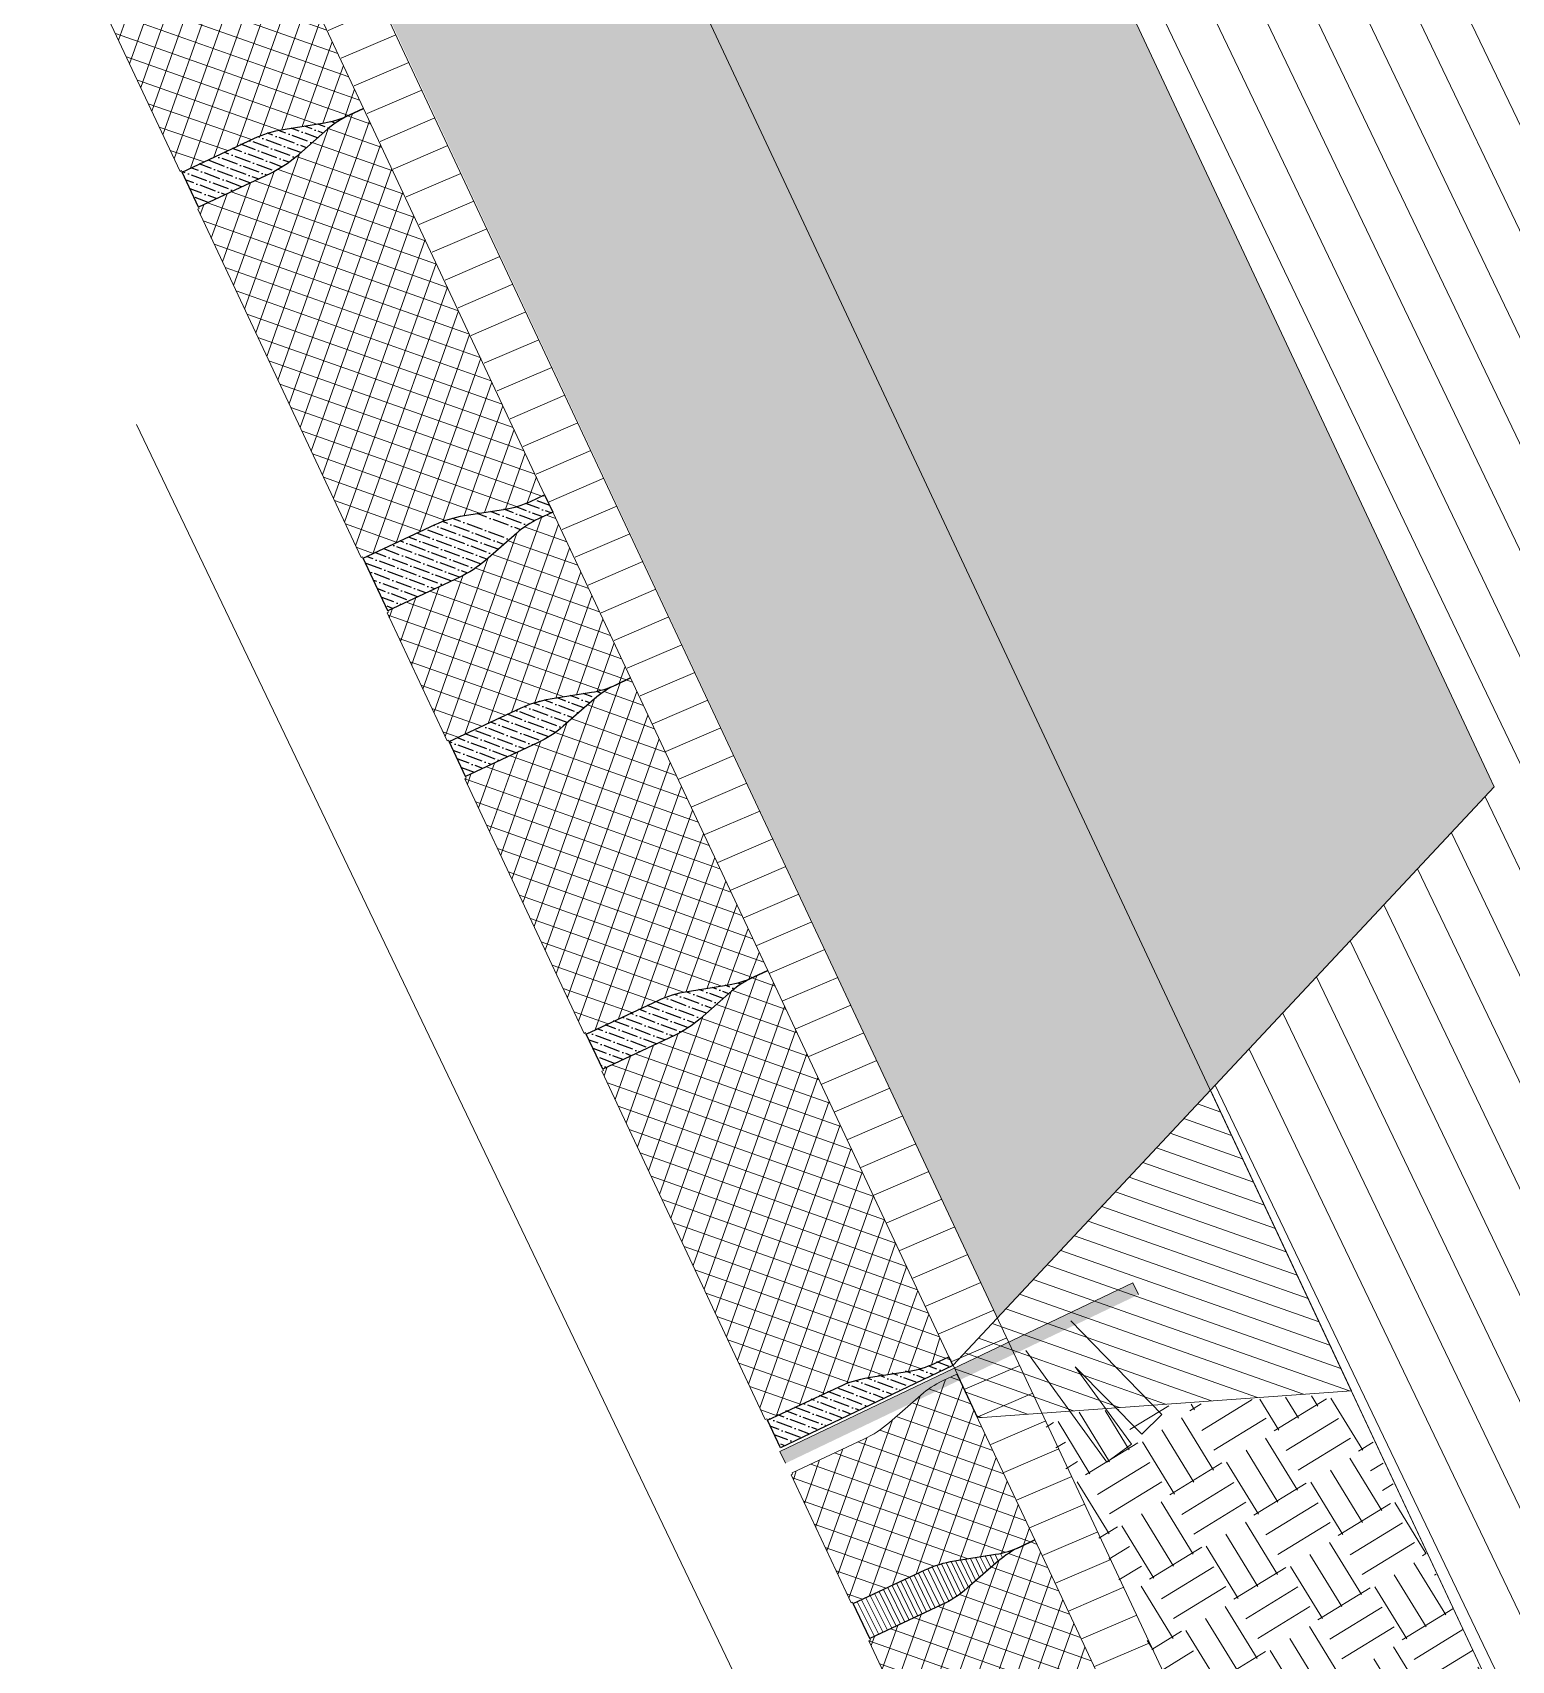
# Model space of a CAD drawing. Header units: metres. Extents: x 678805 to 1359287, y 2747329 to 5497370.
# Drawn here: x 679479.628 to 679480.395, y 2747418.751 to 2747419.595 of the extents above; entities that cross this region are included whole.
import ezdxf

# ---------------------------------------------------------------- set-up
doc = ezdxf.new("R2010")
doc.units = ezdxf.units.M
doc.layers.add('02-L-Waterfeatures 01', color=7, linetype='Continuous', true_color=0x4da6ff)
doc.layers.add('XREF_MON_WATERFEATURE$0$EIT_3 TR sorra', color=7, linetype='Continuous', true_color=0xd8ceb0)
doc.layers.add('XREF_MON_WATERFEATURE$0$-aux', color=50, linetype='Continuous', plot=False)
for name, color, linetype, lineweight, true_color in [('XREF_MON_WATERFEATURE$0$02-L-projecció', 7, 'Continuous', 5, 0x636363), ('XREF_MON_WATERFEATURE$0$02-L-projecció 2', 7, 'Continuous', 5, 0x636363), ('XREF_MON_WATERFEATURE$0$3- TR terra vegetal', 7, 'Continuous', 0, 0xbea68e), ('XREF_MON_WATERFEATURE$0$3-TR sorra granitica', 7, 'Continuous', 0, 0xf2dac9), ('XREF_MON_WATERFEATURE$0$3-TR tot_u', 7, 'Continuous', 5, 0x787878)]:
    doc.layers.add(name, color=color, linetype=linetype, lineweight=lineweight, true_color=true_color)
for name, color, linetype, lineweight in [('XREF_MON_WATERFEATURE$0$02-L-seccionat', 6, 'Continuous', 5), ('XREF_MON_WATERFEATURE$0$1-CM', 7, 'Continuous', 0), ('XREF_MON_WATERFEATURE$0$2-metall', 5, 'Continuous', 0), ('XREF_MON_WATERFEATURE$0$3-TR Formigó', 252, 'Continuous', 0), ('XREF_MON_WATERFEATURE$0$3-TR terra compactada', 45, 'Continuous', 0), ('XREF_MON_WATERFEATURE$0$3-TR Tot-u', 37, 'Continuous', 0)]:
    doc.layers.add(name, color=color, linetype=linetype, lineweight=lineweight)
pattern_1 = [(43.98579928964269, (42.70210369779047, -17.56405656924471), (0.001927275125572215, 0.006603891924043957), [0.008532812500000072, -0.001706562500000014, 0, -0.001706562500000014])]

# ---------------------------------------------------------------- blocks, each defined once
blk = doc.blocks.new('XREF_MON_WATERFEATURE$0$PROFIL 150x1')
at = {"layer": 'XREF_MON_WATERFEATURE$0$2-metall'}
blk.add_hatch(color=256, dxfattribs=at).paths.add_polyline_path([(-0.001601699274026203, 0.1500914678908778), (-0.001556015573434877, 0.003040451556444168), (-0.001556020695716143, -8.881784197001252e-15), (-0.006556021049611616, 2.328288672970302e-10), (-0.006601699627928781, 0.1500914678908885)])
blk.add_line((-0.006556021049611616, 2.328288672970302e-10), (-0.006556021049611616, 2.328288672970302e-10), dxfattribs=at)
for points in [[(-0.006556021049611616, 2.328288672970302e-10), (-0.001556020695716143, -8.881784197001252e-15), (-0.006556021049611616, 2.328288672970302e-10), (-0.006601699627928781, 0.1500914678908885), (-0.001601699274026203, 0.1500914678908778)], [(-0.0008696490610731189, 0.04829518497524354), (0.05117247189015472, 0.03871362715096716), (0.04907168092292125, 0.02730320432408462), (0.01299445202427307, 0.03394544061108995), (0.04727510851195404, 0.02196575428195047), (0.04373973621957106, 0.01184905437355255), (-0.00368804514322818, 0.02780783601872727)]]:
    blk.add_lwpolyline(points, dxfattribs=at)
blk = doc.blocks.new('XREF_MON_WATERFEATURE$0$WTF Without Channel')
at = {"layer": 'XREF_MON_WATERFEATURE$0$3- TR terra vegetal'}
h = blk.add_hatch(dxfattribs=at)
h.set_pattern_fill('_USER', color=256, scale=0.0025, angle=-18.20445689477927, style=0, pattern_type=0)
h.set_pattern_definition([(0.07158571544179061, (-43.42487282855186, 33.15204104594886), (-3.123515266994169e-06, 0.002499998048729713), [])])
edge = h.paths.add_edge_path()
edge.add_line((4.286983884268146, 1.194245726335795), (4.287047752973329, 1.202441256958992))
edge.add_arc((4.238631671505623, 1.20281857219484), 0.04841755168815065, 359.5534927184855, 375.5525118445975)
edge.add_line((4.28527642051008, 1.215800355654211), (4.279491584378, 1.236585807520897))
edge.add_arc((4.334543833615239, 1.251907501230727), 0.05714459243197821, 179.5534964224543, 195.5525155486728, ccw=False)
edge.add_line((4.277400976375382, 1.252352822106332), (4.277721488245469, 1.293480342719705))
edge.add_line((4.277721488245469, 1.293480342719705), (4.297791757949334, 1.293323929887266))
edge.add_line((4.297791757949334, 1.293323929887266), (4.297471245147925, 1.252196409739555))
edge.add_arc((4.24032838417024, 1.252641728957022), 0.05714459615677124, 343.55447898782376, 359.55349811413464, ccw=False)
edge.add_line((4.295135157976937, 1.236463891807944), (4.289027077474337, 1.215771125163884))
edge.add_arc((4.335463824267488, 1.202063940138899), 0.04841754200742091, 163.5544694239303, 179.553488550143)
edge.add_line((4.287047752507668, 1.202441258821637), (4.286983884268146, 1.194245726335795))
at = {"layer": 'XREF_MON_WATERFEATURE$0$3-TR Formigó'}
h = blk.add_hatch(dxfattribs=at)
h.set_pattern_fill('ANSI37', color=256, scale=0.002999999999999998, angle=-18.27580023555105, style=0)
h.set_pattern_definition([(45.00024237466997, (-38.84600013275381, 32.35459076240659), (-0.006735220582193749, 0.00673516359928945), []), (135.0002423746699, (-38.84600013275381, 32.35459076240659), (-0.00673516359928945, -0.006735220582193749), [])])
edge = h.paths.add_edge_path()
edge.add_line((4.28698391104367, 1.194249293301255), (4.2870477785847, 1.202444822527469))
edge.add_arc((4.238631688108477, 1.202822145787526), 0.0484175607589279, 359.5534833062587, 375.5525024326475)
edge.add_line((4.285276447984096, 1.215803924016655), (4.27949160952371, 1.236589370761068))
edge.add_arc((4.334543857453188, 1.251911061752868), 0.05714459044333953, 179.5534941485198, 195.5525132748022, ccw=False)
edge.add_line((4.277401002219584, 1.252356384880842), (4.277721485917162, 1.293480410240591))
edge.add_line((4.277721485917162, 1.293480410240591), (4.276924304759767, 1.293486624024809))
edge.add_line((4.276924304759767, 1.293486624024809), (4.276930882691111, 1.294330673757941))
edge.add_line((4.276930882691111, 1.294330673757941), (4.131109439863529, 1.295467079617084))
edge.add_line((4.131109439863529, 1.295467079617084), (4.131102863561999, 1.294623026158662))
edge.add_line((4.131102863561999, 1.294623026158662), (4.130305681473281, 1.294629244599492))
edge.add_line((4.130305681473281, 1.294629244599492), (4.129985197077211, 1.253505215048791))
edge.add_arc((4.072842347464048, 1.253950537552867), 0.0571445848182067, 343.5544756038509, 359.55349473013337, ccw=False)
edge.add_line((4.127649109440561, 1.23777270037681), (4.121541028937962, 1.217079932801426))
edge.add_arc((4.167977785787674, 1.203372747207926), 0.04841755181350953, 163.5544721477971, 179.5534912741859)
edge.add_line((4.119561704204123, 1.203750063665212), (4.119497834334787, 1.195554533973337))
edge.add_line((4.119497834334787, 1.195554533973337), (4.28698391104367, 1.194249293301255))
h = blk.add_hatch(dxfattribs=at)
h.set_pattern_fill('ANSI37', color=256, scale=0.002999999999999998, angle=-18.27580023555105, style=0)
h.set_pattern_definition([(45.00024237466997, (-38.84600015952933, 32.35458719544113), (-0.006735220582193749, 0.00673516359928945), []), (135.0002423746699, (-38.84600015952933, 32.35458719544113), (-0.00673516359928945, -0.006735220582193749), [])])
edge = h.paths.add_edge_path()
edge.add_line((4.381944057860117, 1.193502123467625), (4.382007927729454, 1.201697654090823))
edge.add_arc((4.33359183527417, 1.202074963268259), 0.04841756262818294, 359.5534999889228, 375.5525191153118)
edge.add_line((4.380236593170729, 1.215056755580009), (4.374451756107327, 1.235842201393099))
edge.add_arc((4.429504005809999, 1.25116389178934), 0.05714459199192651, 179.5534930965597, 195.5525122228421, ccw=False)
edge.add_line((4.372361149036031, 1.251609215978534), (4.372681633199271, 1.292733241803945))
edge.add_line((4.372681633199271, 1.292733241803945), (4.371884452041876, 1.29273945465684))
edge.add_line((4.371884452041876, 1.29273945465684), (4.371891030671712, 1.293583505321295))
edge.add_line((4.371891030671712, 1.293583505321295), (4.298595462090042, 1.294154705479742))
edge.add_line((4.298595462090042, 1.294154705479742), (4.298588883693036, 1.29331065574661))
edge.add_line((4.298588883693036, 1.29331065574661), (4.297791702069979, 1.293316871859134))
edge.add_line((4.297791702069979, 1.293316871859134), (4.297471218372401, 1.252192842308433))
edge.add_arc((4.240328369108484, 1.25263816232734), 0.05714458444960471, 343.55447809279025, 359.5534972190727, ccw=False)
edge.add_line((4.295135131434243, 1.236460327636451), (4.28902704976749, 1.215767558664084))
edge.add_arc((4.335463808390395, 1.202060373666143), 0.04841755334555603, 163.5544734177782, 179.5534925441672)
edge.add_line((4.287047725266483, 1.202437689062209), (4.286983858191114, 1.194242158904673))
edge.add_line((4.286983858191114, 1.194242158904673), (4.381944057860117, 1.193502123467625))
h = blk.add_hatch(dxfattribs=at)
h.set_pattern_fill('ANSI37', color=256, scale=0.002999999999999998, angle=-18.27580023555105, style=0)
h.set_pattern_definition([(45.00024237466997, (-38.94096038993198, 32.35532366344705), (-0.006735220582193749, 0.00673516359928945), []), (135.0002423746699, (-38.94096038993198, 32.35532366344705), (-0.00673516359928945, -0.006735220582193749), [])])
edge = h.paths.add_edge_path()
edge.add_line((4.613173804341521, 1.191703617107124), (4.613237673512366, 1.199899145867676))
edge.add_arc((4.564821581755574, 1.200276460015449), 0.04841756196844541, 359.5534941009238, 375.5525132273127)
edge.add_line((4.611466340350624, 1.213258247356863), (4.605681503287222, 1.234043694566936))
edge.add_arc((4.660733749210676, 1.249365387811075), 0.05714458911466496, 179.5534968634109, 195.5525159896934, ccw=False)
edge.add_line((4.603590895284604, 1.249810708221049), (4.603911379913505, 1.290934733580799))
edge.add_line((4.603911379913505, 1.290934733580799), (4.60311419875611, 1.290940945502371))
edge.add_line((4.60311419875611, 1.290940945502371), (4.603120776221793, 1.291784996166826))
edge.add_line((4.603120776221793, 1.291784996166826), (4.40355538749386, 1.293340235017241))
edge.add_line((4.40355538749386, 1.293340235017241), (4.403548808631193, 1.292496184818448))
edge.add_line((4.403548808631193, 1.292496184818448), (4.40275162817229, 1.292502400465311))
edge.add_line((4.40275162817229, 1.292502400465311), (4.40243114400905, 1.251378372777254))
edge.add_arc((4.345288281374485, 1.251823691761905), 0.0571445978117866, 343.5544792342226, 359.553498360505, ccw=False)
edge.add_line((4.400095056838062, 1.235645854379983), (4.393986974472817, 1.214953088201583))
edge.add_arc((4.44042373853172, 1.201245905818707), 0.04841755781882964, 163.5544782069059, 179.5534973332949)
edge.add_line((4.392007650903132, 1.201623217202724), (4.39194378289644, 1.193427688442172))
edge.add_line((4.39194378289644, 1.193427688442172), (4.613173804341521, 1.191703617107124))
h = blk.add_hatch(dxfattribs=at)
h.set_pattern_fill('ANSI37', color=256, scale=0.002999999999999998, angle=-18.27580023555105, style=0)
h.set_pattern_definition([(45.00024237466997, (-38.35232416344557, 32.35073984414339), (-0.006735220582193749, 0.00673516359928945), []), (135.0002423746699, (-38.35232416344557, 32.35073984414339), (-0.00673516359928945, -0.006735220582193749), [])])
edge = h.paths.add_edge_path()
edge.add_line((4.780659880119082, 1.190398374106736), (4.780723747660112, 1.198593904729933))
edge.add_arc((4.732307656951058, 1.198971226333212), 0.04841756097884005, 359.5534852689248, 375.5525043953137)
edge.add_line((4.778952416593846, 1.21195300621912), (4.773167579297613, 1.232738452963532))
edge.add_arc((4.828219827227092, 1.248060143955333), 0.05714459044333953, 179.5534941485198, 195.5525132748022, ccw=False)
edge.add_line((4.771076971993487, 1.248505467083306), (4.771397455225404, 1.289629492443056))
edge.add_line((4.771397455225404, 1.289629492443056), (4.770600274068009, 1.289635705761612))
edge.add_line((4.770600274068009, 1.289635705761612), (4.770606851766523, 1.290479755494744))
edge.add_line((4.770606851766523, 1.290479755494744), (4.624785408473279, 1.291616161819548))
edge.add_line((4.624785408473279, 1.291616161819548), (4.62477883240458, 1.290772108361126))
edge.add_line((4.62477883240458, 1.290772108361126), (4.623981650548693, 1.290778325870634))
edge.add_line((4.623981650548693, 1.290778325870634), (4.623661165919792, 1.249654296785594))
edge.add_arc((4.566518314999096, 1.250099616571671), 0.05714458610451914, 343.55447833917515, 359.5534974654575, ccw=False)
edge.add_line((4.621325078981634, 1.233921781647951), (4.615216997780543, 1.213229013606907))
edge.add_arc((4.661653751549526, 1.199521830135846), 0.04841754825794602, 163.5544735245799, 179.5534926509688)
edge.add_line((4.613237673512366, 1.199899145402015), (4.61317380387586, 1.191703616175801))
edge.add_line((4.61317380387586, 1.191703616175801), (4.780659880119082, 1.190398374106736))
h = blk.add_hatch(dxfattribs=at)
h.set_pattern_fill('ANSI37', color=256, scale=0.002999999999999998, angle=-18.27580023555105, style=0)
h.set_pattern_definition([(45.00024237466997, (-38.35232419068675, 32.35073627717793), (-0.006735220582193749, 0.00673516359928945), []), (135.0002423746699, (-38.35232419068675, 32.35073627717793), (-0.00673516359928945, -0.006735220582193749), [])])
edge = h.paths.add_edge_path()
edge.add_line((4.875620026702698, 1.189651205670089), (4.875683897270527, 1.197846735361964))
edge.add_arc((4.827267801734515, 1.19822404666184), 0.04841756572535646, 359.5534975057821, 375.5525166321711)
edge.add_line((4.873912563177463, 1.211205837782473), (4.868127725182738, 1.231991284526885))
edge.add_arc((4.923179971804684, 1.247312972800687), 0.05714458845492765, 179.5534918746172, 195.5525110008997, ccw=False)
edge.add_line((4.866037118577104, 1.247758298180998), (4.866357601809021, 1.288882322143764))
edge.add_line((4.866357601809021, 1.288882322143764), (4.86556042204861, 1.288888536393643))
edge.add_line((4.86556042204861, 1.288888536393643), (4.865566999979954, 1.289732587058098))
edge.add_line((4.865566999979954, 1.289732587058098), (4.792271431165453, 1.290303787682206))
edge.add_line((4.792271431165453, 1.290303787682206), (4.792264853234109, 1.289459737017752))
edge.add_line((4.792264853234109, 1.289459737017752), (4.79146767091256, 1.289465954061598))
edge.add_line((4.79146767091256, 1.289465954061598), (4.791147186982151, 1.248341924045236))
edge.add_arc((4.734004339724258, 1.248787241811805), 0.05714458242608882, 343.554480335345, 359.5534994616274, ccw=False)
edge.add_line((4.788811100742485, 1.232609409838916), (4.782703018377241, 1.211916640866549))
edge.add_arc((4.829139778889756, 1.198209457292555), 0.0484175547547358, 163.554475666945, 179.5534947933339)
edge.add_line((4.780723694341894, 1.198586770799012), (4.780659826335203, 1.190391242038459))
edge.add_line((4.780659826335203, 1.190391242038459), (4.875620026702698, 1.189651205670089))
h = blk.add_hatch(dxfattribs=at)
h.set_pattern_fill('ANSI37', color=256, scale=0.002999999999999998, angle=-18.27580023555105, style=0)
h.set_pattern_definition([(45.00024237466997, (-38.44728442062374, 32.35147274471819), (-0.006735220582193749, 0.00673516359928945), []), (135.0002423746699, (-38.44728442062374, 32.35147274471819), (-0.00673516359928945, -0.006735220582193749), [])])
edge = h.paths.add_edge_path()
edge.add_line((5.106849773416933, 1.187852698378266), (5.106913642820608, 1.196048227604479))
edge.add_arc((5.058497550947401, 1.196425540923863), 0.04841756207840162, 359.5534950822573, 375.5525142086462)
edge.add_line((5.105142309426036, 1.209407329093666), (5.099357471664142, 1.230192775838078))
edge.add_arc((5.154409723023594, 1.24551446646715), 0.05714459365046937, 179.5534928760655, 195.5525120023479, ccw=False)
edge.add_line((5.097266864592847, 1.245959790889175), (5.097587348988917, 1.287083815783263))
edge.add_line((5.097587348988917, 1.287083815783263), (5.096790167598691, 1.287090028636158))
edge.add_line((5.096790167598691, 1.287090028636158), (5.096796745064374, 1.287934077437968))
edge.add_line((5.096796745064374, 1.287934077437968), (4.897231356802102, 1.289489317219705))
edge.add_line((4.897231356802102, 1.289489317219705), (4.897224777939435, 1.288645267020912))
edge.add_line((4.897224777939435, 1.288645267020912), (4.896427597480532, 1.288651482202114))
edge.add_line((4.896427597480532, 1.288651482202114), (4.89610711238597, 1.24752745544538))
edge.add_arc((4.838964250333481, 1.247972770288084), 0.05714459719745026, 343.5544833824537, 359.55350250873613, ccw=False)
edge.add_line((4.893771026379135, 1.231794937048108), (4.887662943548229, 1.211102169938386))
edge.add_arc((4.934099705950354, 1.197394987788341), 0.04841755616391564, 163.5544779161116, 179.5534970425004)
edge.add_line((4.885683619978543, 1.197772299405188), (4.885619751971852, 1.189576771110297))
edge.add_line((4.885619751971852, 1.189576771110297), (5.106849773416933, 1.187852698378266))
h = blk.add_hatch(dxfattribs=at)
h.set_pattern_fill('ANSI37', color=256, scale=0.002999999999999998, angle=-18.27580023555105, style=0)
h.set_pattern_definition([(45.00024237466997, (-37.85864819437015, 32.34688892681152), (-0.006735220582193749, 0.00673516359928945), []), (135.0002423746699, (-37.85864819437015, 32.34688892681152), (-0.00673516359928945, -0.006735220582193749), [])])
edge = h.paths.add_edge_path()
edge.add_line((5.274335849194493, 1.1865474563092), (5.274399716968354, 1.194742986466736))
edge.add_arc((5.225983627799663, 1.195120307008795), 0.04841755943025283, 359.5534865104954, 375.5525056368843)
edge.add_line((5.272628385669258, 1.208102087490261), (5.266843548373025, 1.228887534234674))
edge.add_arc((5.321895795953258, 1.244209227711643), 0.05714459077320823, 179.5534966429166, 195.552515769199, ccw=False)
edge.add_line((5.264752940370407, 1.244654548354448), (5.265073423835155, 1.285778574179859))
edge.add_line((5.265073423835155, 1.285778574179859), (5.264276243143421, 1.285784787964077))
edge.add_line((5.264276243143421, 1.285784787964077), (5.264282820609104, 1.286628837697209))
edge.add_line((5.264282820609104, 1.286628837697209), (5.118461378014352, 1.28776524309069))
edge.add_line((5.118461378014352, 1.28776524309069), (5.118454801712822, 1.286921189632268))
edge.add_line((5.118454801712822, 1.286921189632268), (5.117657619856935, 1.28692740853876))
edge.add_line((5.117657619856935, 1.28692740853876), (5.117337135460865, 1.24580337945372))
edge.add_arc((5.060194282650558, 1.246248700663744), 0.05714458800516821, 343.5544769262674, 359.5534960525498, ccw=False)
edge.add_line((5.115001048057046, 1.230070863850416), (5.108892967088785, 1.209378096275032))
edge.add_arc((5.155329727484885, 1.195670911872649), 0.04841755487760323, 163.5544746877584, 179.5534938141473)
edge.add_line((5.106913642820608, 1.196048226207496), (5.106849773184102, 1.187852697446943))
edge.add_line((5.106849773184102, 1.187852697446943), (5.274335849194493, 1.1865474563092))
h = blk.add_hatch(dxfattribs=at)
h.set_pattern_fill('ANSI31', color=256, scale=0.003, angle=-18.27604261022104, style=0)
h.set_pattern_definition([(45, (-62.55673132449306, 34.18964400523048), (-0.006735192090801864, 0.006735192090801864), [])])
h.paths.add_polyline_path([(4.386956243739553, 1.193277468008588), (4.356944968085845, 1.193544740070679), (4.285959697321561, 1.012765651370349), (4.458066120157298, 1.011425611906631)])
at = {"layer": 'XREF_MON_WATERFEATURE$0$3-TR sorra granitica'}
h = blk.add_hatch(dxfattribs=at)
h.set_pattern_fill('LINE', color=256, scale=0.004999999999999999, angle=69.79554310522073, style=0)
h.set_pattern_definition([(88.07158571544173, (24.38160755960521, 250.1310369702987), (-0.01586600920376316, 0.0005342068383152937), [])])
h.paths.add_polyline_path([(4.109838522367816, 1.19540117494762), (4.109838522367816, 1.164258395321668), (7.138061968705323, 1.140680318232627), (7.138295544872697, 1.170679409056903)])
at = {"layer": 'XREF_MON_WATERFEATURE$0$3-TR terra compactada'}
h = blk.add_hatch(dxfattribs=at)
h.set_pattern_fill('LINE', color=256, scale=0.0075, style=0)
h.set_pattern_definition([(3.180554681463517e-15, (-0.0845599917398725, -1.595055404119194), (-8.673617379884035e-19, 0.0238125), [])])
h.paths.add_polyline_path([(-5.53626399124596e-06, 0.8741881636903939), (-5.536237375647346e-06, -0.7499505232405763), (7.645201560558569, -0.7499505230225632), (7.644030673154994, 0.7866132804195951), (4.536513713151985, 0.8108087480970578), (4.458066120157298, 1.011425611906631), (4.110179208653628, 1.01413429750308), (4.110179208653628, 0.464878128050252), (2.490238671648917, 0.464878128050252), (2.376964243046694, 0.8574036178634836)])
at = {"layer": 'XREF_MON_WATERFEATURE$0$3-TR Tot-u'}
h = blk.add_hatch(dxfattribs=at)
h.set_pattern_fill('EARTH', color=256, scale=0.005, angle=-84.07414778341365)
h.set_pattern_definition([(275.9258522165863, (0.909417454904089, 0.001554706788828852), (0.03485825126725671, -0.02830242601949161), [0.03175, -0.03175]), (275.9258522165863, (0.9212600818953542, 0.00278392402278449), (0.03485825126725671, -0.02830242601949161), [0.03175, -0.03175]), (275.9258522165863, (0.9331027088866195, 0.004013141256741015), (0.03485825126725671, -0.02830242601949161), [0.03175, -0.03175]), (5.925852216586344, (0.9374599902950269, 0.0004753380043043265), (0.02830242601949161, 0.03485825126725671), [0.03174999999999996, -0.03174999999999996]), (5.925852216586344, (0.9386892075289825, -0.01136728898696138), (0.02830242601949161, 0.03485825126725671), [0.03174999999999996, -0.03174999999999996]), (5.925852216586344, (0.9399184247629386, -0.02320991597822619), (0.02830242601949161, 0.03485825126725671), [0.03174999999999996, -0.03174999999999996])])
h.paths.add_polyline_path([(4.344157413042119, 1.163653023821759), (4.109838522367816, 1.164258392993362), (4.110179208653628, 1.01413429750308), (4.285435699146586, 1.014105690824131)])
h = blk.add_hatch(dxfattribs=at)
h.set_pattern_fill('EARTH', color=256, scale=0.005, angle=-84.07414778341365)
h.set_pattern_definition([(275.9258522165863, (0.9099414530768279, 0.0002146673300789104), (0.03485825126725671, -0.02830242601949161), [0.03175, -0.03175]), (275.9258522165863, (0.9217840800680932, 0.001443884564034548), (0.03485825126725671, -0.02830242601949161), [0.03175, -0.03175]), (275.9258522165863, (0.9336267070593585, 0.002673101797991073), (0.03485825126725671, -0.02830242601949161), [0.03175, -0.03175]), (5.925852216586344, (0.9379839884677654, -0.0008647014544456155), (0.02830242601949161, 0.03485825126725671), [0.03174999999999996, -0.03174999999999996]), (5.925852216586344, (0.9392132057017215, -0.01270732844571132), (0.02830242601949161, 0.03485825126725671), [0.03174999999999996, -0.03174999999999996]), (5.925852216586344, (0.9404424229356776, -0.02454995543697613), (0.02830242601949161, 0.03485825126725671), [0.03174999999999996, -0.03174999999999996])])
h.paths.add_polyline_path([(4.458066120157298, 1.011425611906631), (4.536513713151985, 0.8108087480970578), (7.045310067276946, 0.7912749848995055), (7.04514230682984, 0.9912823533590025)])
at = {"layer": 'XREF_MON_WATERFEATURE$0$3-TR tot_u'}
h = blk.add_hatch(dxfattribs=at)
h.set_pattern_fill('AR-CONC', color=256, scale=0.0002499999999999999, angle=90.27678088148771)
h.set_pattern_definition([(158.5528234917087, (-29.71541550905886, 32.28352282687176), (-0.01071414020342541, 0.04444703537654501), [0.004762499999999992, -0.05238749999999993]), (103.5528234917086, (-29.71541550905886, 32.28352282687176), (-0.0424785118228859, -0.02355052202106897), [0.003809999999999996, -0.04191014604249995]), (209.0042681917087, (-29.71630835124734, 32.28722673493523), (-0.05319265014227479, 0.02089651386104), [0.004047502199999998, -0.04452256114999997]), (154.7370234917087, (-29.7274554992232, 32.27948195605624), (-0.0115985479611795, 0.06759205884942932), [0.007143749999999996, -0.07858124999999995]), (205.1883811017086, (-29.72842205000553, 32.28511462013323), (-0.07752613342466964, 0.03658516449474113), [0.006071255784999991, -0.06678390203999986]), (99.73697466170869, (-29.7274554992232, 32.27948195605624), (-0.07752613342285257, 0.03658516449890413), [0.005714991767499996, -0.06286493297999994]), (129.5528234917087, (-29.72646593732271, 32.28651216837663), (0.01217751511727385, 0.0440684300330541), [0.004762499999999998, -0.05238749999999998]), (74.55282349170876, (-29.72646593732271, 32.28651216837663), (-0.04856998646426808, -3.622266292562654e-06), [0.003809999999999998, -0.04190999999999998]), (180.0042684917087, (-29.72545114449668, 32.29018453766678), (-0.03639247154542002, 0.04406480761101686), [0.004047502199999997, -0.04452248439999996]), (146.0528234917087, (-29.71541550905886, 32.28352282687176), (-0.02028587552937648, -0.005993882991153914), [0, -0.04140199999999998, 0, -0.04254499999999999, 0, -0.04206874999999998]), (116.0528234917087, (-29.71541550905886, 32.28352282687176), (-0.02905871588295597, 0.007867938773188424), [0, -0.02425699999999999, 0, -0.04044949999999999, 0, -0.01603375]), (76.05282349170872, (-29.71090993808094, 32.27009823757309), (-0.009427757665199567, 0.03259170348027654), [0, -0.01587499999999998, 0, -0.04952999999999996, 0, -0.06572249999999993]), (66.05282349170874, (-29.70888950244035, 32.26407824249092), (-0.01780916575078069, 0.03308521069577341), [0, -0.02063749999999999, 0, -0.03289299999999998, 0, -0.04667249999999997])])
h.paths.add_polyline_path([(4.458066120157298, 1.011425611906631), (7.047019316645775, 0.9912677387549902), (7.138047511116834, 1.138823313425222), (4.399230425411283, 1.161888259763812)])
at = {"layer": 'XREF_MON_WATERFEATURE$0$EIT_3 TR sorra'}
h = blk.add_hatch(dxfattribs=at)
h.set_pattern_fill('ANSI36', color=256, scale=0.001075000000000009, angle=-1.014200710357327, style=0, double=1)
h.set_pattern_definition([(43.98579928964269, (42.48087367774237, -17.56233233772218), (0.001927275125572215, 0.006603891924043957), [0.008532812500000072, -0.001706562500000014, 0, -0.001706562500000014])])
edge = h.paths.add_edge_path()
edge.add_line((4.391943784759086, 1.193427849560977), (4.386944057515528, 1.193427850492299))
edge.add_line((4.386944057515528, 1.193427850492299), (4.386944057515528, 1.292506054509432))
edge.add_line((4.386944057515528, 1.292506054509432), (4.40275165727612, 1.292506054975093))
edge.add_line((4.40275165727612, 1.292506054975093), (4.402431144474711, 1.251378532964737))
edge.add_arc((4.345288291082429, 1.251823858316694), 0.05714458861940409, 343.5544727780216, 359.5534919043325, ccw=False)
edge.add_line((4.400095055906739, 1.235646017361433), (4.39398697563697, 1.214953250717373))
edge.add_arc((4.440423728824406, 1.201246063104286), 0.04841754887281242, 163.5544686287371, 179.55348775495)
edge.add_line((4.39200765020464, 1.201623382512481), (4.391943783594932, 1.193427848629654))
h = blk.add_hatch(dxfattribs=at)
h.set_pattern_fill('ANSI36', color=256, scale=0.001075000000000009, angle=-1.014200710357327, style=0, double=1)
h.set_pattern_definition(pattern_1)
edge = h.paths.add_edge_path()
edge.add_line((4.613173804574352, 1.191703618038447), (4.61323767141689, 1.19989914726466))
edge.add_arc((4.564821581316043, 1.200276461179492), 0.04841756031073479, 359.553494361299, 375.5525134874111)
edge.add_line((4.611466338255148, 1.213258248288185), (4.6056815023559, 1.234043697826565))
edge.add_arc((4.660733748628827, 1.249365388585566), 0.0571445887850234, 179.5534943690461, 195.5525134952646, ccw=False)
edge.add_line((4.603590895051774, 1.249810711480678), (4.603911407620352, 1.290938233025373))
edge.add_line((4.603911407620352, 1.290938233025373), (4.623981677091386, 1.29078182252124))
edge.add_line((4.623981677091386, 1.29078182252124), (4.623661164289977, 1.249654300045223))
edge.add_arc((4.566518312787306, 1.250099623973232), 0.05714458671875492, 343.5544741909291, 359.55349331724005, ccw=False)
edge.add_line((4.621325076187667, 1.23392178490758), (4.615216995917898, 1.213229018729181))
edge.add_arc((4.66165375384284, 1.199521828760823), 0.04841755408329022, 163.5544675427484, 179.5534866689612)
edge.add_line((4.613237670019906, 1.199899149127305), (4.61317380387586, 1.191703616641463))
h = blk.add_hatch(dxfattribs=at)
h.set_pattern_fill('ANSI36', color=256, scale=0.001075000000000009, angle=-1.014200710357327, style=0, double=1)
h.set_pattern_definition(pattern_1)
edge = h.paths.add_edge_path()
edge.add_line((4.780659853809219, 1.190394808538259), (4.780723722281571, 1.198590338695795))
edge.add_arc((4.732307639273502, 1.198967654992862), 0.04841755323673775, 359.5534914769156, 375.5525106030274)
edge.add_line((4.778952390051153, 1.211949437856675), (4.773167553686243, 1.232734889723361))
edge.add_arc((4.828219802807066, 1.248056584261581), 0.0571445925419343, 179.5534972539193, 195.5525163801378, ccw=False)
edge.add_line((4.771076945450794, 1.248501904308797), (4.771397457786541, 1.289629424922169))
edge.add_line((4.771397457786541, 1.289629424922169), (4.791467727723237, 1.289473012555391))
edge.add_line((4.791467727723237, 1.289473012555391), (4.791147214456167, 1.24834549240768))
edge.add_arc((4.734004353245652, 1.248790813281927), 0.05714459640250587, 343.5544773285306, 359.55349645484154, ccw=False)
edge.add_line((4.788811126819517, 1.23261297447607), (4.782703045385595, 1.211920207832009))
edge.add_arc((4.829139795841551, 1.198213024826532), 0.04841754494864704, 163.554472943079, 179.5534920692918)
edge.add_line((4.780723721117418, 1.19859034055844), (4.780659853110727, 1.190394808538259))
h = blk.add_hatch(dxfattribs=at)
h.set_pattern_fill('ANSI36', color=256, scale=0.001075000000000009, angle=-1.014200710357327, style=0, double=1)
h.set_pattern_definition(pattern_1)
edge = h.paths.add_edge_path()
edge.add_line((4.885619723799344, 1.189573276787997), (4.875620029496666, 1.189651205670089))
edge.add_line((4.875620029496666, 1.189651205670089), (4.875683896804865, 1.197846736293287))
edge.add_arc((4.827267817343184, 1.198224053781472), 0.04841754969973884, 359.5534900347224, 375.5525091608345)
edge.add_line((4.873912565040108, 1.211205834522844), (4.868127727045383, 1.231991285458208))
edge.add_arc((4.923179973434726, 1.247312975388819), 0.05714458867506711, 179.5534935375802, 195.5525126637986, ccw=False)
edge.add_line((4.866037119974088, 1.247758299112321), (4.866357631611343, 1.288885820657016))
edge.add_line((4.866357631611343, 1.288885820657016), (4.896427597480532, 1.288651482667775))
edge.add_line((4.896427597480532, 1.288651482667775), (4.896107084213462, 1.247523959726096))
edge.add_arc((4.838964229979308, 1.247969279046496), 0.05714458941424664, 343.5544788319305, 359.5534979582414, ccw=False)
edge.add_line((4.893770997275304, 1.231791443657131), (4.887662917005535, 1.211098675616086))
edge.add_arc((4.934099668652608, 1.19739148906422), 0.04841754709503118, 163.554469317128, 179.5534884433408)
edge.add_line((4.885683591806036, 1.197768807876856), (4.885619723799344, 1.189573276787997))
edge.add_line((4.885619723799344, 1.189573276787997), (4.875620029496666, 1.189651205670089))
h = blk.add_hatch(dxfattribs=at)
h.set_pattern_fill('ANSI36', color=256, scale=0.001075000000000009, angle=-1.014200710357327, style=0, double=1)
h.set_pattern_definition(pattern_1)
edge = h.paths.add_edge_path()
edge.add_line((5.106849773649763, 1.187852699309588), (5.106913640492301, 1.196048228535802))
edge.add_arc((5.058497548734675, 1.196425542683465), 0.04841756196927807, 359.5534941010618, 375.5525132271737)
edge.add_line((5.10514230733056, 1.209407330024988), (5.099357471896973, 1.23019278002903))
edge.add_arc((5.154409719826679, 1.245514471020861), 0.05714459044356667, 179.5534941485519, 195.5525132747703, ccw=False)
edge.add_line((5.097266864592847, 1.245959794148804), (5.097587376462933, 1.287087314762176))
edge.add_line((5.097587376462933, 1.287087314762176), (5.117657646632459, 1.286930904723705))
edge.add_line((5.117657646632459, 1.286930904723705), (5.117337133365389, 1.245803382713349))
edge.add_arc((5.060194282328379, 1.246248703327799), 0.05714458622728553, 343.55447750951515, 359.5534966358261, ccw=False)
edge.add_line((5.115001046194401, 1.230070867575706), (5.108892964527648, 1.209378100000323))
edge.add_arc((5.155329722918252, 1.195670913345523), 0.04841755359182039, 163.5544714594936, 179.5534905857064)
edge.add_line((5.106913639560979, 1.196048230398447), (5.106849773184102, 1.187852697912605))
at = {"layer": 'XREF_MON_WATERFEATURE$0$-aux'}
for points in [[(4.286983884268146, 1.194245726335795), (4.286983884268146, 1.194245726335795), (4.287047752973329, 1.202441256958992, 0.06992251114754273), (4.28527642051008, 1.215800355654211), (4.279491584378, 1.236585807520897, -0.06992251114800961), (4.277400976375382, 1.252352822106332), (4.277721488245469, 1.293480342719705), (4.297791757949334, 1.293323929887266), (4.297471245147925, 1.252196409739555, -0.0699225111484148), (4.295135157976937, 1.236463891807944), (4.289027077474337, 1.215771125163884, 0.06992251114798485), (4.287047752507668, 1.202441258821637), (4.286983884268146, 1.194245726335795), (4.286983884268146, 1.194245726335795)], [(4.391943783594932, 1.193427848629654), (4.391943784759086, 1.193427849560977), (4.386944057515528, 1.193427850492299), (4.386944057515528, 1.292506054509432), (4.40275165727612, 1.292506054975093), (4.402431144474711, 1.251378532964737, -0.0699225111484148), (4.400095055906739, 1.235646017361433), (4.39398697563697, 1.214953250717373, 0.06992251114798485), (4.39200765020464, 1.201623382512481), (4.391943783594932, 1.193427848629654), (4.391943784759086, 1.193427849560977)], [(4.61317380387586, 1.191703616641463), (4.613173804574352, 1.191703618038447), (4.61323767141689, 1.19989914726466, 0.06992251114754273), (4.611466338255148, 1.213258248288185), (4.6056815023559, 1.234043697826565, -0.06992251114800961), (4.603590895051774, 1.249810711480678), (4.603911407620352, 1.290938233025373), (4.623981677091386, 1.29078182252124), (4.623661164289977, 1.249654300045223, -0.0699225111484148), (4.621325076187667, 1.23392178490758), (4.615216995917898, 1.213229018729181, 0.06992251114798485), (4.613237670019906, 1.199899149127305), (4.61317380387586, 1.191703616641463), (4.613173804574352, 1.191703618038447)], [(4.780659853110727, 1.190394808538259), (4.780659853809219, 1.190394808538259), (4.780723722281571, 1.198590338695795, 0.06992251114754273), (4.778952390051153, 1.211949437856675), (4.773167553686243, 1.232734889723361, -0.06992251114800961), (4.771076945450794, 1.248501904308797), (4.771397457786541, 1.289629424922169), (4.791467727723237, 1.289473012555391), (4.791147214456167, 1.24834549240768, -0.0699225111484148), (4.788811126819517, 1.23261297447607), (4.782703045385595, 1.211920207832009, 0.06992251114798485), (4.780723721117418, 1.19859034055844), (4.780659853110727, 1.190394808538259), (4.780659853809219, 1.190394808538259)], [(4.885619723799344, 1.189573276787997), (4.875620029496666, 1.189651205670089), (4.875683896804865, 1.197846736293287, 0.06992251114754273), (4.873912565040108, 1.211205834522844), (4.868127727045383, 1.231991285458208, -0.06992251114800961), (4.866037119974088, 1.247758299112321), (4.866357631611343, 1.288885820657016), (4.896427597480532, 1.288651482667775), (4.896107084213462, 1.247523959726096, -0.0699225111484148), (4.893770997275304, 1.231791443657131), (4.887662917005535, 1.211098675616086, 0.06992251114798485), (4.885683591806036, 1.197768807876856), (4.885619723799344, 1.189573276787997), (4.875620029496666, 1.189651205670089)], [(5.106849773184102, 1.187852697912605), (5.106849773649763, 1.187852699309588), (5.106913640492301, 1.196048228535802, 0.06992251114754273), (5.10514230733056, 1.209407330024988), (5.099357471896973, 1.23019278002903, -0.06992251114800961), (5.097266864592847, 1.245959794148804), (5.097587376462933, 1.287087314762176), (5.117657646632459, 1.286930904723705), (5.117337133365389, 1.245803382713349, -0.0699225111484148), (5.115001046194401, 1.230070867575706), (5.108892964527648, 1.209378100000323, 0.06992251114798485), (5.106913639560979, 1.196048230398447), (5.106849773184102, 1.187852697912605), (5.106849773649763, 1.187852699309588)]]:
    blk.add_lwpolyline(points, format="xyb", dxfattribs=at)
at = {"layer": 'XREF_MON_WATERFEATURE$0$02-L-projecció'}
for points in [[(4.38694314694521, 1.193310960913935), (4.458066120157298, 1.011425611906631), (4.285959697319324, 1.012765651365381), (4.356944968085845, 1.193544740070679)], [(-5.53626399124596e-06, 0.8741881636903939), (-5.536237375647346e-06, -0.7499505232405763), (7.645201560558569, -0.7499505230225632), (7.644030673154994, 0.7866132804195951), (4.536513713151985, 0.8108087480970578), (4.458066120157298, 1.011425611906631), (4.110179208653628, 1.01413429750308), (4.110179208653628, 0.464878128050252), (2.490238671648917, 0.464878128050252), (2.376964243046694, 0.8574036178634836)]]:
    blk.add_lwpolyline(points, close=True, dxfattribs=at)
for points in [[(7.138061970567968, 1.140680313576014), (4.109838522367816, 1.164258392993362)], [(7.04514230682984, 0.9912823533590025), (4.110179208653628, 1.01413429750308)], [(7.644030673154994, 0.7866132804195951), (4.536513713151985, 0.8108087480970578), (4.458066120157298, 1.011425611906631)]]:
    blk.add_lwpolyline(points, dxfattribs=at)
at = {"layer": 'XREF_MON_WATERFEATURE$0$02-L-projecció 2'}
blk.add_lwpolyline([(4.11023543854494, 1.364789150189609), (5.009780116940554, 1.364789149258287)], dxfattribs=at)
at = {"layer": 'XREF_MON_WATERFEATURE$0$02-L-seccionat'}
for points in [[(4.28698391104367, 1.194249293301255), (4.2870477785847, 1.202444822527469, 0.06992251114875708), (4.285276447984096, 1.215803924016655), (4.27949160952371, 1.236589370761068, -0.0699225111482901), (4.277401002219584, 1.252356384880842), (4.277721485917162, 1.293480410240591), (4.276924304759767, 1.293486624024809), (4.276930882691111, 1.294330673757941), (4.131109439863529, 1.295467079617084), (4.131102863561999, 1.294623026158662), (4.130305681473281, 1.294629244599492), (4.129985197077211, 1.253505215048791, -0.0699225111482901), (4.127649109440561, 1.23777270037681), (4.121541028937962, 1.217079932801426, 0.06992251114875708), (4.119561704204123, 1.203750063665212), (4.119497834334787, 1.195554533973337)], [(4.381944057860117, 1.193502123467625), (4.382007927729454, 1.201697654090823, 0.06992251114875708), (4.380236593170729, 1.215056755580009), (4.374451756107327, 1.235842201393099, -0.0699225111482901), (4.372361149036031, 1.251609215978534), (4.372681633199271, 1.292733241803945), (4.371884452041876, 1.29273945465684), (4.371891030671712, 1.293583505321295), (4.298595462090042, 1.294154705479742), (4.298588883693036, 1.29331065574661), (4.297791702069979, 1.293316871859134), (4.297471218372401, 1.252192842308433, -0.0699225111482901), (4.295135131434243, 1.236460327636451), (4.28902704976749, 1.215767558664084, 0.06992251114875708), (4.287047725266483, 1.202437689062209), (4.286983858191114, 1.194242158904673)], [(4.613173804341521, 1.191703617107124), (4.613237673512366, 1.199899145867676, 0.06992251114875708), (4.611466340350624, 1.213258247356863), (4.605681503287222, 1.234043694566936, -0.0699225111482901), (4.603590895284604, 1.249810708221049), (4.603911379913505, 1.290934733580799), (4.60311419875611, 1.290940945502371), (4.603120776221793, 1.291784996166826), (4.40355538749386, 1.293340235017241), (4.403548808631193, 1.292496184818448), (4.40275162817229, 1.292502400465311), (4.40243114400905, 1.251378372777254, -0.0699225111482901), (4.400095056838062, 1.235645854379983), (4.393986974472817, 1.214953088201583, 0.06992251114875708), (4.392007650903132, 1.201623217202724), (4.39194378289644, 1.193427688442172)], [(4.780659880119082, 1.190398374106736), (4.780723747660112, 1.198593904729933, 0.06992251114875708), (4.778952416593846, 1.21195300621912), (4.773167579297613, 1.232738452963532, -0.0699225111482901), (4.771076971993487, 1.248505467083306), (4.771397455225404, 1.289629492443056), (4.770600274068009, 1.289635705761612), (4.770606851766523, 1.290479755494744), (4.624785408473279, 1.291616161819548), (4.62477883240458, 1.290772108361126), (4.623981650548693, 1.290778325870634), (4.623661165919792, 1.249654296785594, -0.0699225111482901), (4.621325078981634, 1.233921781647951), (4.615216997780543, 1.213229013606907, 0.06992251114875708), (4.613237673512366, 1.199899145402015), (4.61317380387586, 1.191703616175801)], [(4.875620026702698, 1.189651205670089), (4.875683897270527, 1.197846735361964, 0.06992251114875708), (4.873912563177463, 1.211205837782473), (4.868127725182738, 1.231991284526885, -0.0699225111482901), (4.866037118577104, 1.247758298180998), (4.866357601809021, 1.288882322143764), (4.86556042204861, 1.288888536393643), (4.865566999979954, 1.289732587058098), (4.792271431165453, 1.290303787682206), (4.792264853234109, 1.289459737017752), (4.79146767091256, 1.289465954061598), (4.791147186982151, 1.248341924045236, -0.0699225111482901), (4.788811100742485, 1.232609409838916), (4.782703018377241, 1.211916640866549, 0.06992251114875708), (4.780723694341894, 1.198586770799012), (4.780659826335203, 1.190391242038459)], [(5.106849773416933, 1.187852698378266), (5.106913642820608, 1.196048227604479, 0.06992251114875708), (5.105142309426036, 1.209407329093666), (5.099357471664142, 1.230192775838078, -0.0699225111482901), (5.097266864592847, 1.245959790889175), (5.097587348988917, 1.287083815783263), (5.096790167598691, 1.287090028636158), (5.096796745064374, 1.287934077437968), (4.897231356802102, 1.289489317219705), (4.897224777939435, 1.288645267020912), (4.896427597480532, 1.288651482202114), (4.89610711238597, 1.24752745544538, -0.0699225111482901), (4.893771026379135, 1.231794937048108), (4.887662943548229, 1.211102169938386, 0.06992251114875708), (4.885683619978543, 1.197772299405188), (4.885619751971852, 1.189576771110297)], [(5.274335849194493, 1.1865474563092), (5.274399716968354, 1.194742986466736, 0.06992251114875708), (5.272628385669258, 1.208102087490261), (5.266843548373025, 1.228887534234674, -0.0699225111482901), (5.264752940370407, 1.244654548354448), (5.265073423835155, 1.285778574179859), (5.264276243143421, 1.285784787964077), (5.264282820609104, 1.286628837697209), (5.118461378014352, 1.28776524309069), (5.118454801712822, 1.286921189632268), (5.117657619856935, 1.28692740853876), (5.117337135460865, 1.24580337945372, -0.0699225111482901), (5.115001048057046, 1.230070863850416), (5.108892967088785, 1.209378096275032, 0.06992251114875708), (5.106913642820608, 1.196048226207496), (5.106849773184102, 1.187852697446943)]]:
    blk.add_lwpolyline(points, format="xyb", close=True, dxfattribs=at)
at = {"layer": 'XREF_MON_WATERFEATURE$0$1-CM', "xscale": -1.351503000644483, "yscale": 1.351503000644483, "zscale": 1.351503000644483, "rotation": 0.01743757709514959}
blk.add_blockref('XREF_MON_WATERFEATURE$0$PROFIL 150x1', (4.376462334376998, 1.090732758464836), dxfattribs=at)
blk = doc.blocks.new('XREF_MON_WATERFEATURE')
at = {"rotation": 115.5575828866667}
blk.add_blockref('XREF_MON_WATERFEATURE$0$WTF Without Channel', (679483.0746399837, 2747415.46115167), dxfattribs=at)

msp = doc.modelspace()

# ---------------------------------------------------------------- block references
at = {"layer": '02-L-Waterfeatures 01', "color": 18, "true_color": 0x000000}
msp.add_blockref('XREF_MON_WATERFEATURE', (0, 0), dxfattribs=at)

doc.saveas('drawing.dxf')
